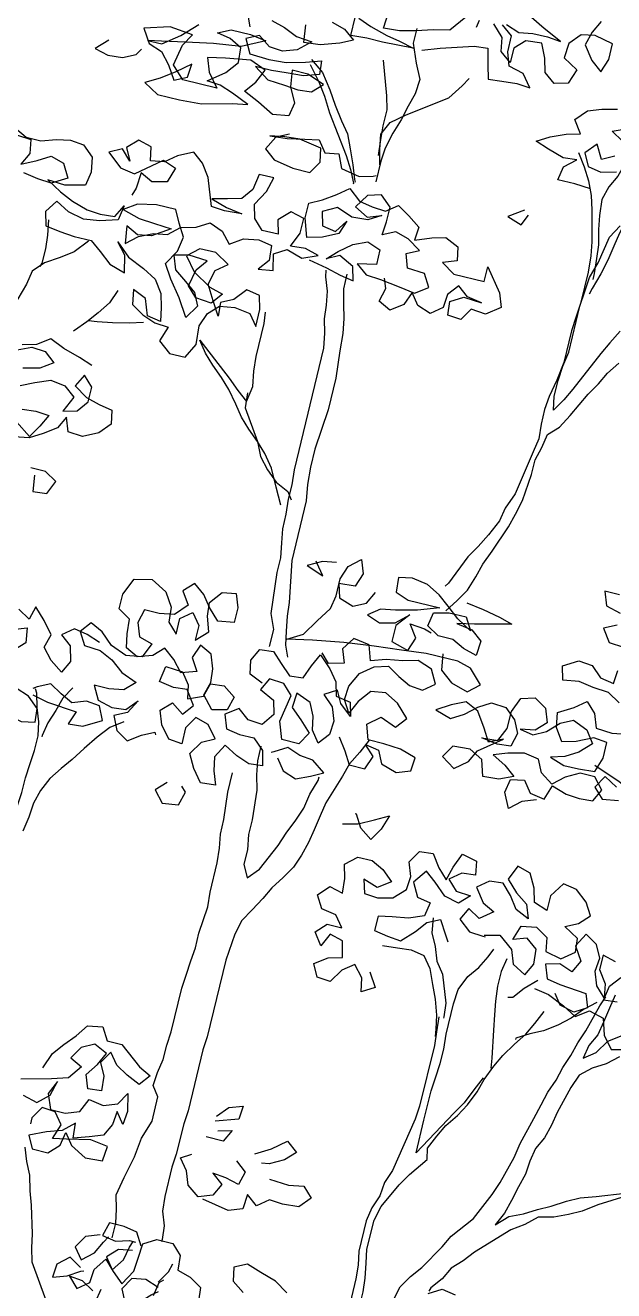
# Model space of a CAD drawing. Header units: inches. Extents: x 350994 to 353538, y 1581369 to 1583842.
# Drawn here: x 351480.787 to 351481.553, y 1583240.882 to 1583242.529 of the extents above; entities that cross this region are included whole.
import ezdxf

# ---------------------------------------------------------------- set-up
doc = ezdxf.new("R2010")
doc.units = ezdxf.units.IN
doc.header["$MEASUREMENT"] = 0
doc.linetypes.add('1', pattern=[0])
doc.layers.add('TREE', color=81, linetype='1')

# ---------------------------------------------------------------- blocks, each defined once
blk = doc.blocks.new('TREE_4')
at = {"color": 94}
for points in [[(32.4, 7437.5), (72.9, 7451.9), (148.1, 7474.9), (179.9, 7477.8), (188.6, 7440.2), (197.2, 7408.4), (229, 7411.3), (263.7, 7414.1), (295.5, 7411.2), (272.4, 7440.1), (237.7, 7448.8), (226.2, 7480.7), (226.2, 7518.2), (200.2, 7538.5)], [(113.5, 7535.7), (84.5, 7498.1), (46.9, 7489.5), (9.3, 7478), (-28.2, 7469.3), (-65.8, 7466.5), (-62.9, 7504)], [(-126.5, 7475.2), (-94.8, 7463.6), (-54.3, 7452), (-22.5, 7446.2), (12.2, 7437.5), (-60.1, 7434.7), (-97.7, 7434.7), (-135.3, 7431.8), (-135.2, 7475.2)], [(-184.4, 7452.1), (-152.6, 7443.4), (-126.6, 7423.1), (-155.5, 7408.7), (-198.9, 7394.3), (-236.5, 7391.4), (-242.2, 7431.9)], [(-320.3, 7423.3), (-288.5, 7414.6), (-256.7, 7400.1), (-219.1, 7397.2), (-248.1, 7371.2), (-279.9, 7359.7), (-311.7, 7362.6), (-340.6, 7382.9), (-369.5, 7368.4), (-352.2, 7336.6), (-305.9, 7333.7), (-265.5, 7336.5), (-222.1, 7348.1), (-187.4, 7359.6), (-184.5, 7327.8), (-219.2, 7316.3), (-259.7, 7313.4), (-294.4, 7310.5), (-332, 7310.6), (-297.3, 7287.4), (-256.8, 7284.5), (-225, 7281.6), (-193.2, 7284.4), (-170.1, 7307.5), (-210.5, 7322), (-248.1, 7322.1), (-242.4, 7284.5), (-225.1, 7249.8), (-230.9, 7218), (-268.5, 7212.2), (-306, 7232.5), (-343.6, 7249.9), (-323.3, 7275.9), (-308.9, 7307.7), (-346.4, 7322.2), (-404.3, 7313.5), (-444.7, 7304.9), (-433.2, 7273.1), (-407.2, 7241.3), (-488.2, 7241.3), (-517.1, 7270.3), (-508.3, 7319.4), (-491, 7348.3), (-545.9, 7354.1), (-603.7, 7336.8), (-583.5, 7305), (-551.7, 7293.4), (-528.6, 7267.4), (-508.4, 7235.6), (-479.5, 7250), (-476.6, 7281.8), (-508.4, 7255.8), (-540.2, 7232.7), (-572, 7215.4), (-537.4, 7195.1), (-485.3, 7195.1), (-433.3, 7197.9), (-363.9, 7215.2), (-329.2, 7220.9), (-369.6, 7238.3), (-401.4, 7249.9), (-433.2, 7252.8), (-395.6, 7281.7), (-372.5, 7310.6), (-375.3, 7345.3), (-404.2, 7359.8), (-436, 7365.6), (-407.1, 7380), (-360.8, 7380), (-323.2, 7374.2), (-375.3, 7348.2), (-438.9, 7339.6), (-502.5, 7328.1), (-557.5, 7316.6), (-589.3, 7310.8), (-554.6, 7310.8), (-517, 7339.7), (-482.3, 7374.3)], [(-375.2, 7417.6), (-366.6, 7397.3)], [(208.9, 7541.4), (240.7, 7529.8), (272.5, 7535.5), (307.2, 7535.5), (339, 7532.6), (295.7, 7552.9), (261, 7570.2)], [(420, 7599), (405.5, 7570.1), (396.8, 7538.3), (419.9, 7506.5), (445.9, 7486.2), (457.5, 7518), (457.6, 7555.6), (414.2, 7564.3), (382.4, 7558.6), (359.2, 7532.6), (356.3, 7497.9), (391, 7477.6), (379.4, 7442.9), (347.6, 7434.3), (321.6, 7454.5), (312.9, 7486.4), (298.5, 7518.2), (260.9, 7515.3), (237.8, 7492.2), (237.7, 7457.5), (211.7, 7477.8), (206, 7509.6), (180, 7535.6)], [(145.3, 7535.7), (142.4, 7518.3)], [(630.5, 6913.6), (613.1, 6881.8), (598.6, 6852.9), (555.1, 6757.5), (540.7, 6728.6), (523.3, 6699.7), (517.5, 6731.5), (517.6, 6769.1), (520.5, 6803.8), (526.3, 6838.5), (526.4, 6948.4), (529.3, 6986), (532.3, 7017.8), (543.9, 7055.3), (555.5, 7118.9), (572.9, 7150.7)], [(9.4, 7483.7), (9.3, 7449), (26.6, 7405.7), (43.9, 7370.9), (41, 7336.3), (32.3, 7304.5), (23.6, 7269.8), (12, 7235.1), (3.3, 7197.5), (0.4, 7165.7), (0.3, 7116.6)], [(486.2, 7217.3), (448.6, 7220.2), (408.1, 7220.3), (413.9, 7252.1), (440, 7275.2), (408.2, 7272.3), (370.6, 7283.9), (338.8, 7295.5), (367.7, 7312.8), (402.4, 7327.3), (434.2, 7335.9), (414, 7364.8), (437.2, 7390.8), (469, 7402.4), (503.7, 7411)], [(532.5, 7341.6), (503.7, 7359), (538.4, 7373.4)], [(523.8, 7304), (494.9, 7289.6), (477.6, 7321.4), (454.4, 7295.4), (468.9, 7266.5), (500.7, 7260.7), (535.4, 7269.3)], [(-48.6, 7394.2), (-22.6, 7316.1), (-14, 7284.3), (-14, 7246.7), (-11.1, 7209.1), (-8.3, 7177.3)], [(0.4, 7157), (-8.3, 7191.7), (-14, 7226.4), (0.5, 7258.2), (32.3, 7284.2), (119.1, 7344.9), (142.3, 7379.5), (153.8, 7399.8)], [(651.1, 7393.5), (639.5, 7358.8), (636.6, 7324.1), (633.7, 7292.3), (622.1, 7260.5), (607.6, 7231.7), (593.1, 7197), (575.7, 7133.4), (569.9, 7101.6), (564.1, 7066.9), (555.4, 7032.2), (543.8, 6994.6), (540.9, 6980.2)], [(-210.5, 7356.7), (-178.7, 7333.6), (-152.7, 7298.8), (-132.5, 7267), (-109.4, 7235.2), (-89.2, 7209.2), (-74.8, 7177.3), (-60.3, 7142.6), (-48.8, 7110.8), (-45.9, 7105)], [(-210.5, 7345.2), (-181.6, 7310.4), (-161.4, 7281.5), (-141.2, 7246.8), (-80.6, 7160), (-63.3, 7131.1), (-48.8, 7102.1), (-48.8, 7099.3)], [(561.4, 7324.2), (549.9, 7292.4), (541.1, 7260.6), (526.7, 7231.7), (518, 7199.9), (520.8, 7162.3), (526.6, 7130.5), (535.2, 7095.8), (538.1, 7064), (540.9, 7029.3), (540.9, 7014.9)], [(-676.1, 7290.7), (-702.1, 7264.7), (-670.3, 7256), (-635.6, 7258.8), (-606.7, 7273.2), (-598, 7287.7)], [(440, 7292.5), (460.2, 7263.6), (477.5, 7234.7), (491.9, 7202.8), (500.6, 7171), (509.2, 7136.3), (517.9, 7098.7), (523.6, 7066.9), (526.5, 7029.3), (526.4, 6954.2), (523.5, 6922.4), (520.6, 6887.7), (520.5, 6812.5), (514.7, 6769.1), (506, 6728.7), (503, 6696.9), (503, 6662.2), (505.9, 6627.5), (500.1, 6595.7), (482.6, 6491.6), (468.1, 6454), (462.3, 6422.2), (444.9, 6384.6), (427.6, 6352.9), (410.2, 6324), (381.2, 6254.6), (375.4, 6245.9)], [(-219.3, 7177.5), (-248.3, 7163), (-265.6, 7131.3), (-239.6, 7111), (-193.4, 7102.3), (-152.9, 7102.2), (-135.5, 7131.1), (-141.3, 7162.9), (-193.3, 7171.7), (-228, 7168.8), (-262.7, 7163.1), (-222.2, 7165.9), (-181.8, 7174.5), (-149.9, 7180.3), (-129.7, 7154.3), (-97.9, 7160), (-83.5, 7128.2), (-40.1, 7119.5), (-8.3, 7128.1), (-2.5, 7131)], [(350.2, 7133.6), (315.5, 7110.5), (350.2, 7098.9), (361.8, 7124.9)], [(-829.5, 7027.7), (-797.7, 7024.8), (-792, 6993), (-806.5, 6964.1), (-771.8, 6981.4), (-742.8, 6998.7), (-711, 6990), (-693.7, 6958.2), (-728.4, 6938), (-760.2, 6940.9), (-794.9, 6946.7)], [(-838.2, 7042.1), (-809.3, 7027.7), (-774.6, 7027.6), (-739.9, 7039.2), (-708.1, 7044.9), (-676.3, 7042), (-650.3, 7018.8), (-644.5, 6984.1), (-650.3, 6952.3), (-696.6, 6940.8), (-737.1, 6943.8), (-702.4, 6923.5), (-670.6, 6909), (-633.1, 6897.4), (-601.2, 6894.5), (-566.6, 6897.3), (-552.1, 6926.2), (-557.9, 6891.5), (-598.4, 6880), (-636, 6874.3), (-673.5, 6883), (-705.3, 6900.4), (-725.6, 6871.5), (-717, 6839.6), (-682.3, 6833.8), (-647.6, 6830.9), (-607.1, 6830.9), (-581.1, 6810.6), (-552.2, 6787.5), (-514.6, 6775.9), (-523.3, 6816.3), (-546.4, 6842.4), (-514.6, 6813.4), (-474.1, 6796.1), (-442.3, 6778.7), (-422.1, 6749.7), (-413.5, 6717.9), (-407.7, 6686.1), (-439.5, 6691.9), (-453.9, 6729.5), (-485.7, 6744), (-480, 6709.3), (-451.1, 6691.9), (-419.3, 6680.4), (-387.5, 6677.4), (-399.1, 6642.7), (-370.2, 6619.6), (-332.6, 6619.6), (-315.2, 6654.2), (-318.1, 6697.6), (-306.5, 6729.4), (-283.3, 6752.5), (-248.6, 6758.3), (-211.1, 6752.4), (-190.8, 6726.4), (-190.8, 6766.9), (-199.4, 6798.7), (-231.2, 6804.5), (-254.4, 6775.6), (-283.3, 6761.2), (-280.5, 6729.4), (-300.7, 6761.2), (-320.9, 6795.9), (-312.2, 6830.6), (-286.1, 6850.8), (-320.8, 6871.1), (-358.4, 6871.1), (-384.4, 6848), (-358.5, 6816.2), (-315.1, 6790.1), (-283.3, 6781.4), (-303.6, 6755.4), (-341.2, 6758.3), (-364.3, 6781.5), (-355.6, 6822), (-335.3, 6848), (-378.7, 6850.9), (-413.4, 6842.3), (-401.8, 6810.4), (-372.9, 6790.2), (-346.9, 6769.9), (-332.5, 6741), (-352.8, 6709.2), (-378.8, 6749.7), (-407.6, 6787.3), (-427.8, 6819.1), (-407.6, 6853.8), (-401.8, 6888.5), (-419.1, 6917.4), (-433.5, 6946.4), (-479.8, 6946.4), (-523.1, 6937.8), (-552.1, 6917.6), (-511.6, 6906), (-474, 6903), (-433.5, 6900.1), (-474.1, 6874.1), (-505.9, 6868.4), (-534.8, 6882.8), (-529, 6842.4), (-503, 6865.5), (-471.2, 6879.9), (-439.3, 6885.7), (-413.3, 6908.8), (-378.6, 6917.4), (-349.7, 6934.7), (-317.9, 6923.1), (-294.8, 6897.1), (-265.8, 6917.3), (-231.1, 6923), (-199.3, 6917.2), (-196.5, 6882.5), (-216.7, 6856.5), (-182, 6862.3), (-190.7, 6899.9), (-161.8, 6917.2), (-124.2, 6905.6), (-89.5, 6920), (-121.3, 6928.7), (-156, 6925.9), (-141.5, 6960.6), (-141.4, 6995.2), (-173.2, 7004), (-199.3, 6978), (-190.6, 6946.1), (-228.2, 6946.2), (-251.3, 6969.3), (-260, 7001.1), (-239.7, 7035.8), (-231, 7070.5), (-265.7, 7070.5), (-271.5, 7033), (-291.8, 7007), (-323.6, 6998.3), (-358.3, 6989.7), (-320.7, 6978.1), (-283.1, 6972.2), (-323.6, 6969.4), (-355.4, 6972.3), (-378.5, 7035.9), (-398.7, 7064.9), (-424.7, 7085.1), (-459.4, 7067.8), (-485.5, 7047.6), (-517.3, 7041.9), (-523, 7073.7), (-554.8, 7082.4), (-578, 7059.3), (-563.5, 7030.3), (-586.6, 7053.5), (-615.6, 7039.1), (-580.9, 7010.1), (-546.2, 7004.3), (-488.3, 7050.5), (-456.6, 7038.9), (-468.1, 7004.2), (-502.9, 6995.6), (-531.8, 7010.1), (-534.7, 6972.5), (-540.5, 6955.1)], [(-106.8, 6905.6), (-63.5, 6896.9), (-28.8, 6888.2), (3, 6882.4), (-5.6, 6914.2), (-40.3, 6931.5), (-69.2, 6917.1), (-46.1, 6940.2), (-17.1, 6963.3), (14.7, 6977.8), (46.5, 6966.2), (46.4, 6931.5), (3.1, 6922.8), (29.1, 6902.6), (63.8, 6899.6), (110, 6893.8), (147.6, 6888), (176.5, 6908.2), (159.2, 6937.1), (118.7, 6940.1), (107.2, 6971.9), (136.1, 6986.3), (104.3, 7006.6), (72.5, 7015.3), (43.6, 7000.9), (46.5, 7032.7), (46.6, 7067.4), (20.6, 7090.5), (-11.3, 7081.9), (-31.5, 7050.1), (0.3, 7032.7), (32.1, 7044.2), (3.2, 7026.9), (-34.4, 7024.1), (-72, 7038.6), (-103.8, 7021.2), (-95.2, 6989.4), (-63.4, 6983.6), (-43.1, 7012.5), (-54.7, 6980.7), (-89.4, 6963.4), (-124.1, 6954.8), (-138.5, 6998.1), (-138.5, 7032.8), (-109.6, 7047.3), (-80.7, 7067.5), (-54.6, 7087.7), (-25.7, 7064.5), (6.1, 7058.7), (37.9, 7055.8), (63.9, 7076), (92.8, 7058.6), (121.7, 7038.4), (118.8, 7006.6), (156.4, 7021), (188.2, 7029.6), (220, 7015.2), (225.7, 6983.3), (193.9, 6971.8), (225.7, 6951.5), (298, 6951.5), (298, 6986.2), (338.5, 6934.1), (350, 6902.3), (318.2, 6879.2), (283.5, 6882.1), (266.1, 6853.2), (234.3, 6856.1), (231.4, 6887.9), (260.4, 6905.3), (303.7, 6902.3), (269, 6908.1), (243, 6928.4), (222.8, 6902.4), (219.9, 6870.6), (193.8, 6850.4), (162, 6862), (141.8, 6888), (130.2, 6856.2), (101.3, 6836), (72.4, 6850.5), (81.1, 6882.3), (72.4, 6905.4)], [(389.8, 6191), (410.1, 6219.9), (427.5, 6248.8), (439.1, 6283.5), (447.8, 6315.3), (462.3, 6349.9), (485.4, 6413.5), (494.1, 6445.3), (502.8, 6480), (508.7, 6543.6), (508.7, 6578.3), (517.4, 6610.1), (523.2, 6641.9), (546.4, 6665), (563.8, 6696.8), (592.7, 6754.6), (610.1, 6783.5), (624.6, 6812.4), (644.9, 6841.3)], [(13.8, 6015), (13.8, 6055.4), (-0.6, 6090.1), (-9.2, 6185.6), (-9.2, 6220.3), (-14.9, 6255), (-20.7, 6286.8), (-20.6, 6321.5), (-23.5, 6356.2), (-23.5, 6390.9), (-26.3, 6425.6), (-26, 6714.7), (-31.8, 6749.4), (-40.4, 6781.2), (-43.3, 6813), (-49.1, 6844.8), (-60.6, 6876.6), (-63.5, 6891.1)], [(-14.3, 6893.9), (-14.3, 6859.2), (-5.7, 6824.5), (2.9, 6792.7), (8.7, 6758), (11.5, 6717.5), (17.3, 6653.9), (17.2, 6578.8), (8.4, 6483.4), (8.4, 6440), (11.3, 6399.5), (17, 6361.9), (16.9, 6220.2), (34.1, 6124.8), (37, 6093), (42.7, 6058.3), (48.5, 6026.5), (60, 6000.5)], [(-714, 6854.1), (-708.3, 6819.4), (-705.4, 6787.6), (-705.5, 6752.9), (-708.4, 6744.2)], [(-612.9, 6828), (-638.9, 6796.2), (-667.9, 6776), (-699.7, 6755.8), (-722.8, 6729.8), (-728.6, 6698), (-740.2, 6660.4), (-746.1, 6628.6), (-757.7, 6582.4)], [(-38, 6338.8), (-58.2, 6376.4), (-78.4, 6416.9), (-101.5, 6445.9), (-124.6, 6469), (-150.6, 6492.2), (-173.7, 6515.3), (-193.9, 6541.4), (-217, 6570.3), (-240.1, 6593.4), (-266.1, 6616.6), (-289.2, 6639.8), (-309.4, 6665.8), (-222.8, 6596.3), (-196.8, 6573.2), (-170.8, 6552.9), (-164.9, 6590.5), (-170.7, 6625.2), (-173.6, 6659.9), (-173.5, 6738), (-176.3, 6764)], [(-520.4, 6732.5), (-532, 6700.7), (-552.3, 6671.8), (-572.6, 6645.8), (-595.7, 6619.8), (-598.6, 6616.9)], [(-538, 6550.4), (-569.7, 6561.9), (-610.2, 6573.5), (-644.9, 6588), (-673.8, 6567.8), (-705.6, 6559.2)], [(-714.3, 6544.7), (-682.5, 6559.2), (-650.7, 6556.2), (-624.7, 6536), (-653.6, 6515.8), (-691.2, 6507.1)], [(-688.4, 6466.6), (-656.6, 6481.1), (-621.9, 6495.5), (-587.2, 6489.7), (-561.2, 6469.4), (-578.5, 6431.8), (-546.7, 6440.5), (-526.5, 6466.5), (-526.4, 6501.2), (-549.5, 6524.3), (-564, 6495.4), (-532.2, 6475.2), (-500.4, 6466.5), (-468.6, 6460.7), (-462.9, 6428.8), (-486, 6402.8), (-520.8, 6385.5), (-555.5, 6388.5), (-567, 6420.3), (-581.5, 6391.4), (-610.4, 6371.2), (-639.3, 6353.8), (-674, 6348.1)], [(-671.1, 6414.6), (-639.3, 6417.4), (-607.5, 6414.5), (-622, 6385.6), (-639.3, 6356.7), (-676.9, 6382.8)], [(-445.3, 6674.6), (-477.1, 6665.9), (-514.7, 6657.3), (-549.4, 6651.6), (-569.7, 6648.7)], [(-173.6, 6573.1), (-170.8, 6538.5), (-124.6, 6469), (-110.1, 6437.2), (-87, 6411.2), (-61, 6388), (-29.2, 6373.5), (-17.7, 6356.2)], [(696, 5814.8), (664.1, 5803.3), (638.1, 5780.2), (620.8, 5814.9), (626.6, 5846.7), (658.4, 5852.5), (678.6, 5826.4), (713.3, 5820.6), (724.9, 5855.3), (759.6, 5843.7), (791.4, 5840.8), (823.2, 5843.6), (837.7, 5872.5), (814.6, 5898.6), (779.9, 5898.6), (748.1, 5881.3), (722, 5858.2), (693.1, 5878.4), (678.7, 5907.4), (644, 5913.2), (606.4, 5904.5), (574.6, 5893), (606.4, 5875.6), (632.4, 5855.4), (600.6, 5840.9), (563, 5838.1), (551.4, 5875.7), (519.7, 5893.1), (479.2, 5890.2), (461.8, 5861.3), (493.6, 5841), (522.5, 5864.1), (537, 5893), (589.1, 5933.5), (557.3, 5919), (539.9, 5948), (516.8, 5982.7), (485.1, 5997.2), (453.2, 5982.7), (421.4, 5962.5), (459, 5950.9), (487.9, 5968.3), (514, 5991.4), (542.9, 6008.7), (577.6, 6005.8), (603.6, 5982.6), (618, 5953.7), (609.3, 5921.9), (577.5, 5919), (539.9, 5924.8), (577.5, 5927.7), (592, 5959.5), (592, 6000), (606.5, 6034.7), (638.3, 6043.3), (667.2, 6025.9), (678.8, 5994.1), (655.6, 5971), (620.9, 5965.2), (652.7, 5959.4), (681.6, 5973.9), (707.7, 5999.9), (736.6, 6014.3), (771.3, 5999.8), (791.5, 5970.9), (765.5, 5944.9), (736.5, 5927.6), (704.7, 5918.9), (739.4, 5907.3), (774.1, 5907.3), (811.7, 5910.1), (823.3, 5944.8), (823.3, 5982.4), (791.5, 5985.3), (753.9, 5968), (722.1, 5959.4), (701.9, 5988.3), (696.1, 6023), (730.9, 6043.2), (756.9, 6063.4), (780, 6040.3), (791.5, 6008.5), (829.1, 6005.5), (863.8, 6011.3)], [(829.2, 6077.8), (800.3, 6095.2), (762.7, 6098.1), (728, 6103.9), (690.4, 6098.2), (681.8, 6130), (716.5, 6150.2), (748.3, 6147.3), (774.3, 6124.1), (806.1, 6118.3), (809, 6150.1)], [(869.5, 5887), (837.7, 5904.3), (820.3, 5875.4), (843.4, 5852.3), (881, 5858)], [(771.6, 6320.7), (736.9, 6320.8), (748.4, 6289), (783.1, 6280.3)], [(783.1, 6251.3), (754.2, 6236.9), (774.4, 6208), (809.1, 6205.1)], [(-607.6, 6272.9), (-601.9, 6235.3), (-570, 6238.1), (-555.6, 6269.9), (-584.5, 6287.3), (-619.2, 6287.3)], [(444.7, 6084), (369.5, 6084), (311.7, 6078.3), (248, 6072.6), (178.6, 6064), (106.3, 6052.5), (48.5, 6040.9), (83.2, 6061.2), (106.4, 6098.7), (129.6, 6133.4), (135.4, 6165.2), (135.4, 6205.7), (147, 6237.5), (173, 6260.6), (184.6, 6228.8), (173, 6197), (135.4, 6194.1), (144, 6162.3), (178.7, 6150.7), (207.6, 6165.1), (222.1, 6194)], [(118.1, 6240.4), (86.3, 6234.6), (54.5, 6217.3), (94.9, 6202.8), (74.7, 6228.9), (71.8, 6231.8)], [(433.2, 6219.9), (473.7, 6214), (514.2, 6205.3), (546, 6196.6), (499.7, 6185.1), (462.1, 6176.5), (421.6, 6167.8), (459.2, 6162), (485.2, 6141.7), (482.3, 6107), (450.5, 6115.8), (421.6, 6130.2), (386.9, 6130.3), (358, 6147.6), (363.8, 6179.4), (398.5, 6188.1), (439, 6188), (456.3, 6159.1), (421.6, 6179.4), (392.7, 6202.5), (366.7, 6222.8), (334.9, 6240.2), (297.4, 6246), (265.5, 6240.2), (268.4, 6205.5), (300.2, 6194), (375.4, 6193.9), (326.2, 6176.6), (277, 6165.1), (242.3, 6159.3), (216.3, 6139.1), (248.1, 6127.5), (282.8, 6136.1), (311.7, 6162.1), (285.7, 6130.4), (285.6, 6092.8), (326.1, 6081.2), (337.7, 6113), (317.5, 6141.9), (352.2, 6139), (369.5, 6133.2)], [(16.6, 5928.2), (-15.2, 5942.7), (-20.9, 5974.5), (-6.5, 6003.4), (25.3, 6006.3), (48.5, 5983.1), (74.5, 5960), (106.3, 5962.8), (117.9, 5994.6), (132.3, 6023.5), (161.2, 5997.5), (181.4, 5971.4), (190.1, 5939.6), (224.8, 5933.8), (233.4, 5902), (204.5, 5925.2), (190.1, 5954.1), (161.2, 5936.8), (187.2, 5913.6), (198.7, 5881.8), (195.8, 5850), (175.5, 5824), (155.3, 5850), (149.6, 5881.8), (135.1, 5910.8), (100.4, 5925.2), (97.5, 5890.6), (123.5, 5867.4), (149.5, 5841.4), (132.2, 5812.5), (91.7, 5812.5), (77.3, 5853), (88.9, 5916.6), (65.8, 5939.7), (31.1, 5942.7), (16.6, 5913.8), (51.3, 5896.4), (59.9, 5864.6), (39.6, 5835.7), (5, 5838.6), (-21, 5858.9), (-50, 5838.6), (-38.4, 5806.8), (-6.6, 5801), (28.1, 5801), (54.1, 5777.8), (62.7, 5743.1), (30.9, 5740.3), (-0.9, 5751.9), (-32.7, 5769.2), (-50.1, 5737.4), (-44.3, 5705.6), (-32.8, 5673.8), (-67.5, 5671), (-90.6, 5699.9), (-107.9, 5731.7), (-87.6, 5763.5), (-58.7, 5777.9), (-81.8, 5806.9), (-113.6, 5815.6), (-131, 5786.7), (-131, 5749.1), (-162.8, 5752), (-185.9, 5780.9), (-197.5, 5812.8), (-174.3, 5835.9), (-145.4, 5815.6), (-125.1, 5841.6), (-148.3, 5873.4), (-180.1, 5870.6), (-214.7, 5876.4), (-208.9, 5914), (-168.5, 5911), (-148.2, 5885), (-142.5, 5853.2), (-107.8, 5867.6), (-99.1, 5899.4), (-67.3, 5902.3), (-38.4, 5882), (-47.1, 5850.2), (-81.8, 5841.6), (-107.8, 5870.5), (-99.1, 5902.3), (-101.9, 5934.1), (-113.5, 5965.9), (-142.4, 5980.4), (-154, 5948.6), (-136.6, 5919.7), (-171.3, 5908.1), (-194.5, 5934.2), (-220.5, 5954.5), (-243.6, 5931.3), (-278.3, 5919.8), (-307.2, 5934.3), (-313, 5966.1), (-315.8, 6000.8), (-344.7, 6018.2), (-344.7, 6052.9), (-327.3, 6093.3), (-286.8, 6102), (-249.3, 6081.7), (-229, 6049.9), (-226.2, 6015.2), (-203.1, 5992), (-203, 6029.6), (-177, 6049.8), (-156.8, 6023.8), (-156.8, 5989.1), (-130.8, 6015.1), (-142.3, 6049.8), (-145.2, 6081.6), (-122, 6110.5), (-90.2, 6116.2), (-78.7, 6084.4), (-78.7, 6049.7), (-116.3, 6044), (-142.3, 6070), (-162.5, 6096.1), (-188.5, 6116.3), (-211.7, 6093.2), (-191.4, 6064.3), (-217.5, 6035.4), (-252.2, 6029.7), (-286.9, 6029.7), (-295.6, 5997.9), (-284.1, 5966.1), (-252.3, 5957.4), (-266.7, 5922.7), (-304.3, 5916.9), (-341.9, 5931.4), (-370.8, 5957.5), (-399.7, 5972), (-420, 5946), (-402.6, 5917), (-365.1, 5914.1), (-333.3, 5899.6), (-304.4, 5876.5), (-266.8, 5862), (-290, 5838.9), (-324.7, 5833.1), (-359.4, 5833.1), (-342, 5801.3), (-307.3, 5792.6), (-275.5, 5795.5), (-252.4, 5821.5), (-269.8, 5789.7), (-298.7, 5775.3), (-284.3, 5743.4), (-255.4, 5726.1), (-226.4, 5746.3), (-197.5, 5760.7), (-194.6, 5754.9)], [(407.1, 6092.7), (412.8, 6055.1), (441.7, 6031.9), (482.2, 6020.3), (508.2, 6043.4), (476.5, 6075.2), (444.7, 6084)], [(218.9, 5850), (239.1, 5821), (256.5, 5792.1), (294, 5792.1), (305.6, 5823.9), (282.5, 5847), (314.3, 5841.2), (328.8, 5812.3), (366.3, 5800.7), (398.1, 5812.2), (401.1, 5844), (363.5, 5855.6), (323, 5858.5), (285.4, 5858.6), (273.9, 5893.3), (302.8, 5916.4), (340.4, 5901.9), (360.7, 5927.9), (331.8, 5956.8), (300, 5974.2), (265.3, 5968.5), (242.1, 5939.6), (227.7, 5907.8), (210.3, 5936.7), (213.2, 5968.5), (230.6, 6003.2), (259.6, 6026.3), (291.4, 6034.9), (320.3, 6017.6), (349.2, 6003.1), (381, 6000.2), (407, 6020.4), (389.7, 6052.2), (355, 6063.8), (320.3, 6055.2), (282.7, 6049.4), (248, 6037.9), (236.5, 6072.6), (198.9, 6078.4), (178.6, 6049.5), (190.2, 6017.7), (155.5, 6009), (135.2, 6029.3)], [(-370.8, 5931.5), (-402.6, 5943.1), (-434.4, 5948.9), (-460.5, 5928.7), (-434.5, 5908.4), (-425.8, 5873.7), (-440.3, 5844.8), (-469.2, 5865.1), (-492.3, 5891.1), (-483.6, 5922.9), (-506.7, 5951.8), (-532.7, 5977.9), (-541.4, 5946.1), (-570.3, 5963.4)], [(-573.2, 5914.3), (-541.4, 5925.8), (-535.7, 5891.1), (-558.8, 5868)], [(808.8, 5924.6), (872.4, 5901.4), (904.2, 5886.9), (933.1, 5863.8), (959.1, 5840.6), (959.1, 5834.8)], [(288.3, 5858.6), (273.8, 5826.8), (256.5, 5795), (247.8, 5763.2), (224.6, 5693.8), (218.8, 5662), (212.9, 5627.3), (207.1, 5595.5), (198.4, 5563.7), (186.8, 5532), (169.5, 5503.1), (149.2, 5474.2), (134.7, 5445.3), (117.3, 5413.5), (100, 5384.6), (91.2, 5349.9), (85.4, 5286.3), (85.2, 5104.1), (82.3, 5072.3), (82.2, 4927.8), (79.3, 4896), (79.2, 4823.7), (76.3, 4791.9), (76.2, 4722.5), (79.1, 4687.8), (90.6, 4656), (93.5, 4624.2), (93.5, 4618.4)], [(-628.3, 5735.1), (-625.5, 5703.3), (-608.2, 5671.5), (-599.5, 5639.6), (-588, 5607.8), (-579.3, 5576), (-564.9, 5544.2), (-530.3, 5486.3), (-515.8, 5451.6), (-504.3, 5419.8), (-489.9, 5390.9), (-475.4, 5419.8), (-472.5, 5451.6), (-466.6, 5486.3), (-466.6, 5521), (-463.7, 5552.8), (-463.7, 5587.5), (-460.7, 5622.2), (-457.8, 5654), (-457.8, 5688.7), (-463.5, 5720.5), (-475.1, 5752.3), (-483.7, 5784.1), (-489.5, 5792.8)], [(-492.4, 5778.3), (-454.8, 5769.6), (-385.4, 5763.8), (-397, 5732), (-362.3, 5734.8), (-321.8, 5757.9), (-336.3, 5789.8), (-368.1, 5792.7), (-399.9, 5781.1), (-428.8, 5795.6), (-457.7, 5813), (-486.6, 5798.6), (-495.3, 5792.8)], [(-405.6, 5815.8), (-423, 5786.9), (-431.7, 5755.1), (-443.3, 5723.4), (-449.1, 5691.6), (-449.1, 5688.7)], [(91.6, 5769.1), (111.8, 5743.1), (143.6, 5731.5), (175.5, 5745.9), (204.4, 5760.3), (172.6, 5783.5), (140.8, 5786.4), (109, 5798), (80.1, 5780.7), (74.3, 5777.8)], [(-550.2, 5790), (-550.3, 5752.4), (-538.7, 5720.5), (-504, 5711.8), (-472.2, 5717.6), (-475.1, 5749.4), (-501.1, 5772.6), (-532.9, 5784.2), (-547.3, 5784.2)], [(-272.7, 5766.6), (-301.6, 5746.4), (-324.8, 5717.5), (-347.9, 5685.7), (-368.2, 5653.9), (-388.5, 5627.9), (-408.7, 5599), (-423.2, 5567.2), (-431.9, 5535.4), (-434.8, 5500.7), (-440.6, 5466)], [(-264.9, 4757.5), (-253.4, 4725.7), (-239, 4696.8), (-230.3, 4662.1), (-218.8, 4630.2), (-201.5, 4566.6), (-195.7, 4534.8), (-187.1, 4503), (-135.1, 4424.9)], [(-28.1, 4416.1), (-16.5, 4479.7)], [(48.3, 5786.5), (48.2, 5751.8), (54, 5720), (62.6, 5685.3), (68.4, 5615.9), (68.3, 5581.2), (74.1, 5546.5), (74, 5511.8), (88.5, 5482.9), (111.6, 5508.9), (140.6, 5572.5), (152.2, 5604.3), (166.7, 5638.9), (178.3, 5670.7), (184.1, 5705.4), (195.7, 5740.1), (195.7, 5748.8)], [(-19.3, 4601.1), (-19.3, 4635.8), (-25, 4667.6), (-33.7, 4699.5), (-25, 4742.8), (-13.3, 4794.9), (-7.5, 4841.1), (7, 4884.5), (7, 4942.3), (-10.3, 4965.4), (-7.4, 4997.2), (-1.6, 5029), (-1.5, 5063.7), (1.4, 5095.5), (1.5, 5199.6), (4.4, 5231.4), (7.3, 5266.1), (10.2, 5297.9), (10.3, 5332.6), (16.1, 5396.2), (13.3, 5430.9), (13.3, 5500.3), (10.5, 5535), (4.7, 5566.8), (4.7, 5601.5), (-1, 5665.1), (-0.9, 5711.4)], [(273.7, 5656.2), (308.4, 5664.8), (343.1, 5682.2), (374.9, 5699.5), (363.3, 5664.8), (345.9, 5635.9), (317.1, 5656.2), (299.7, 5685.1), (296.8, 5685.1)], [(-142.7, 5653.7), (-165.8, 5630.6), (-142.7, 5604.5), (-105.1, 5610.3), (-96.4, 5642.1), (-108, 5653.7)], [(415.1, 5338), (435.3, 5306.2), (406.3, 5288.9), (400.6, 5320.7), (377.5, 5346.7), (351.4, 5326.5), (331.2, 5294.7), (299.4, 5297.7), (284.9, 5326.6), (313.9, 5346.8), (345.7, 5355.4), (337, 5393), (305.3, 5401.7), (290.8, 5369.9), (270.6, 5398.9), (293.7, 5422), (328.4, 5422), (308.2, 5448), (273.5, 5453.8), (256.2, 5482.7), (279.3, 5508.7), (311.1, 5500), (308.3, 5534.7), (299.6, 5566.5), (325.7, 5589.6), (360.4, 5589.6), (389.3, 5575.1), (415.3, 5552), (386.3, 5531.8), (351.6, 5543.4), (360.3, 5511.6), (392.1, 5508.6), (426.8, 5517.3), (452.8, 5543.3), (455.8, 5575.1), (444.2, 5606.9), (461.6, 5635.8), (493.4, 5638.6), (513.6, 5609.7), (536.7, 5586.6), (545.4, 5618.4), (559.9, 5653), (594.6, 5644.3), (600.4, 5612.5), (568.6, 5609.7), (542.5, 5589.5), (565.6, 5566.3), (600.3, 5563.4), (577.2, 5540.3), (542.5, 5549), (513.6, 5575), (487.6, 5595.3), (464.4, 5563.5), (481.7, 5531.7), (513.5, 5525.9), (507.7, 5494.1), (473, 5479.6), (435.4, 5473.9), (403.6, 5468.1), (403.6, 5433.4), (435.4, 5427.6), (467.2, 5424.7), (496.1, 5453.6), (516.4, 5479.6), (545.3, 5494), (565.5, 5462.2), (574.2, 5447.7)], [(652.3, 5482.4), (687, 5491), (721.7, 5465), (733.2, 5433.1), (765, 5415.8), (779.5, 5444.7), (776.6, 5479.4), (750.6, 5499.6), (718.8, 5488.1), (730.4, 5522.8), (765.1, 5528.5), (794, 5511.2), (799.7, 5479.3), (837.3, 5470.6), (866.2, 5493.7), (863.4, 5525.5), (828.7, 5545.8), (857.6, 5560.2), (880.8, 5583.4), (863.5, 5612.3), (834.6, 5635.4), (802.8, 5641.3), (779.6, 5606.6), (779.6, 5571.9), (747.8, 5583.5), (739.1, 5615.3), (721.8, 5647.1), (690, 5655.8), (675.5, 5621.1), (701.5, 5595.1), (730.4, 5574.8), (742, 5543), (710.2, 5557.5), (690, 5586.4), (666.9, 5609.6), (635, 5606.7), (609, 5586.5), (632.1, 5554.7), (661, 5540.2), (632.1, 5517.1), (603.2, 5534.5), (588.7, 5505.6), (617.6, 5482.4), (649.4, 5479.5), (655.2, 5479.5)], [(793.9, 5389.7), (828.6, 5383.9), (869, 5366.5), (900.8, 5349.1), (929.7, 5369.4), (964.4, 5360.7), (976, 5323.1), (999.1, 5294.1), (1033.8, 5302.8)], [(987.6, 5404), (955.8, 5401.1), (961.6, 5435.8), (981.9, 5461.8)], [(961.7, 5493.7), (929.9, 5502.4), (929.8, 5467.7), (950, 5438.7), (955.8, 5406.9), (932.7, 5430.1), (921.2, 5461.9), (924.1, 5493.7), (909.6, 5522.6), (880.7, 5540), (863.4, 5508.2), (883.6, 5476.4), (869.1, 5447.5), (837.3, 5459.1), (805.5, 5450.4), (817, 5418.6), (848.8, 5412.8), (912.4, 5407), (924, 5375.1), (895, 5357.8), (860.4, 5366.5), (843, 5389.7)], [(528, 5494.1), (533.7, 5459.4), (548.1, 5430.4), (559.7, 5398.6), (579.9, 5372.6), (603, 5308.9), (605.8, 5277.1), (605.8, 5274.2)], [(727.2, 5161.4), (712.7, 5129.6), (698.2, 5094.9), (680.8, 5066), (617.1, 4956.2), (617.2, 5034.3), (617.2, 5103.6), (620.2, 5135.4), (623.1, 5170.1), (623.1, 5204.8), (620.3, 5239.5), (620.3, 5311.8), (623.2, 5346.5), (637.7, 5381.2), (658, 5407.2), (672.5, 5436.1), (681.2, 5456.3)], [(715.9, 5441.8), (710, 5410), (710, 5375.3), (712.9, 5340.6), (718.6, 5308.8), (724.4, 5274.1), (735.9, 5210.5), (738.8, 5187.4)], [(978.9, 5418.5), (973.1, 5386.7), (967.3, 5352), (961.5, 5320.2), (947, 5291.3), (941.2, 5259.5), (967.2, 5279.7), (987.5, 5311.5), (1016.4, 5331.7), (1045.4, 5346.1), (1077.2, 5357.7), (1140.8, 5374.9), (1175.5, 5386.5), (1239.1, 5403.8), (1268.1, 5418.2), (1297, 5435.5), (1323, 5455.7), (1337.5, 5470.2)], [(1022.2, 5282.5), (996.1, 5259.4), (967.2, 5242.1), (941.2, 5219), (929.6, 5187.2), (912.2, 5123.6), (906.4, 5091.8), (897.7, 5060), (883.2, 5031.1), (877.4, 4999.3), (874.4, 4967.5), (865.7, 4935.7), (857, 4901), (848.3, 4869.2), (833.8, 4837.4), (859.9, 4863.4), (891.7, 4877.9), (920.6, 4895.2), (949.6, 4909.6), (981.4, 4929.8), (1010.3, 4944.3), (1045, 4955.8), (1108.6, 4978.9)], [(429.6, 5404.5), (464.3, 5407.4), (496.1, 5410.2), (527.9, 5404.4), (548.1, 5378.4), (562.5, 5343.7), (577, 5311.9), (588.5, 5277.1), (594.2, 5245.3), (597.1, 5228)], [(645.7, 4612.1), (654.4, 4646.8), (671.8, 4675.7), (692, 4701.7), (726.8, 4759.5), (741.3, 4788.4), (781.8, 4840.4), (810.8, 4904), (822.4, 4935.8), (839.8, 4999.4), (845.6, 5034), (863, 5097.6), (871.7, 5132.3), (880.4, 5164.1), (892, 5195.9), (900.7, 5227.7), (912.3, 5259.5), (921, 5291.3), (932.6, 5323.1), (950, 5386.7), (958.7, 5409.8)], [(796.8, 5410), (770.7, 5384), (750.5, 5358), (738.9, 5355.1)], [(941.3, 5392.5), (915.3, 5369.4), (892.1, 5343.4), (866.1, 5320.3), (837.2, 5300.1), (808.2, 5285.6), (779.3, 5268.3), (779.3, 5265.4)], [(573.4, 4545.7), (573.4, 4615.1), (570.6, 4646.9), (564.8, 4681.6), (559.1, 4713.4), (559.1, 4782.8), (567.8, 4817.4), (596.8, 4875.2), (614.2, 4904.1), (646, 4947.5), (640.3, 4973.5), (654.7, 5005.3), (669.2, 5034.2), (689.5, 5063.1), (706.9, 5092), (721.3, 5126.7), (730.1, 5158.5), (744.5, 5193.2), (759, 5222.1), (779.3, 5253.8), (799.6, 5282.7), (814, 5311.6), (828.5, 5343.4)], [(594.3, 5274.3), (597.1, 5239.6), (600, 5207.7), (599.9, 5063.2), (596.9, 5031.4), (573.7, 4904.2), (562.1, 4872.4), (559.2, 4840.6), (547.6, 4808.8), (541.8, 4777), (541.7, 4704.7), (547.5, 4672.9), (550.3, 4641.1), (550.2, 4537)], [(1140.5, 4990.4), (1053.7, 4938.4), (1021.8, 4915.3), (992.9, 4900.9), (961.1, 4886.5), (926.4, 4877.8), (900.4, 4854.7), (871.4, 4834.5), (802, 4765.2), (781.7, 4739.2), (758.6, 4716.1), (744.1, 4687.2), (723.8, 4661.2), (720.9, 4652.5)], [(-267.6, 4945.4), (-253.2, 4983), (-232.9, 5009), (-209.7, 5035), (-189.5, 5063.9), (-154.8, 5069.7), (-137.4, 5040.7), (-102.8, 5040.7), (-50.7, 5000.2), (-21.8, 4985.7), (-42.1, 4959.7), (-73.9, 4974.2), (-102.8, 4991.5), (-123, 5017.6), (-140.4, 4988.7), (-126, 4959.8), (-123.1, 4925.1), (-154.9, 4922.2), (-166.4, 4954), (-146.2, 4982.9), (-131.7, 5011.8), (-163.5, 5026.3), (-192.4, 5011.9), (-209.8, 4983), (-180.9, 4968.5), (-204, 4936.7), (-241.6, 4925.2), (-311, 4907.9)], [(-296.6, 4873.2), (-261.9, 4864.5), (-235.9, 4887.6), (-227.2, 4922.3), (-241.7, 4890.5), (-227.2, 4855.8), (-192.6, 4855.7), (-160.7, 4867.3), (-146.3, 4899.1), (-111.6, 4893.2), (-79.7, 4904.8), (-62.4, 4933.7), (-53.7, 4893.2), (-56.7, 4861.4), (-76.9, 4887.4), (-79.8, 4855.6), (-94.3, 4826.7), (-126.1, 4815.2), (-160.8, 4803.7), (-163.7, 4838.4), (-189.7, 4815.3), (-224.4, 4803.7), (-262, 4786.4), (-247.6, 4757.5), (-210, 4757.4), (-186.8, 4780.6), (-181, 4812.4), (-160.8, 4786.3), (-123.2, 4766), (-82.8, 4768.9), (-79.8, 4803.6), (-120.3, 4809.4), (-175.3, 4797.9), (-207.1, 4792.1), (-195.5, 4826.8), (-215.7, 4852.9), (-247.5, 4855.8), (-264.9, 4826.9), (-264.9, 4812.4)], [(148.7, 4930.6), (171.8, 4956.6), (203.7, 4968.1), (200.7, 4936.3), (148.7, 4919)], [(160.2, 4898.8), (192, 4907.4), (177.6, 4878.5), (137.1, 4878.6)], [(255.6, 4866.9), (290.3, 4887.1), (322.2, 4913.1), (348.2, 4892.8), (325, 4869.7), (293.2, 4852.4), (275.8, 4849.5)], [(218, 4840.9), (244, 4820.6), (235.3, 4788.8), (203.5, 4797.5), (171.7, 4800.5), (197.7, 4780.2), (183.2, 4751.3), (151.4, 4739.8), (122.5, 4760), (111, 4791.8), (90.8, 4817.9), (113.9, 4832.3)], [(301.8, 4817.7), (348.1, 4814.8), (382.8, 4820.5), (405.9, 4797.4), (382.7, 4771.4), (345.2, 4768.5), (313.3, 4771.4), (287.3, 4751.2), (261.3, 4771.5), (258.4, 4736.8), (226.6, 4725.2), (163, 4736.9)], [(402.8, 4571.8), (371, 4592.1), (333.4, 4603.7), (298.7, 4615.3), (269.8, 4600.9), (275.6, 4569.1), (304.5, 4548.8)], [(720.9, 4646.7), (749.8, 4664), (781.6, 4658.2)], [(50.1, 4598.2), (32.8, 4627.1), (1, 4632.9), (-33.7, 4633), (-42.4, 4601.2), (-10.6, 4595.3), (21.2, 4604), (35.6, 4604)], [(-33.9, 4471), (-62.8, 4488.4), (-94.6, 4491.3), (-71.5, 4468.2), (-45.4, 4488.4), (-42.5, 4520.2), (-22.2, 4549.1), (0.9, 4525.9), (26.9, 4502.8), (47.1, 4537.5), (50.1, 4569.3), (53, 4604), (81.9, 4621.3), (119.5, 4621.3), (142.6, 4598.1), (145.5, 4563.4), (177.3, 4554.7), (206.2, 4537.3), (209, 4505.5)], [(104.9, 4494), (110.7, 4525.8), (119.4, 4534.5)], [(-48.2, 4601.2), (-80, 4589.6), (-97.4, 4560.7), (-77.2, 4534.7), (-51.2, 4557.8), (-36.7, 4586.7), (-28, 4601.1)], [(32.7, 4583.7), (0.9, 4578), (-22.2, 4554.9), (-2, 4528.8), (18.2, 4557.7), (24.1, 4589.5), (29.8, 4604)], [(107.8, 4525.8), (125.2, 4554.7), (131, 4575)], [(-74.3, 4517.3), (-103.2, 4534.7), (-129.3, 4511.6), (-132.2, 4479.8), (-100.4, 4491.3), (-71.4, 4508.7), (-65.6, 4511.6)], [(110.7, 4514.3), (78.9, 4525.9), (47.1, 4520.1), (29.7, 4491.2), (44.2, 4462.3), (76, 4470.9), (99.1, 4494.1), (113.6, 4505.6)]]:
    blk.add_lwpolyline(points, dxfattribs=at)

msp = doc.modelspace()

# ---------------------------------------------------------------- block references
at = {"layer": 'TREE', "lineweight": 5, "xscale": 0.0005632341247466223, "yscale": 0.0005632341529917539, "zscale": 0.0005632341444477617, "rotation": 346.4411541233163}
msp.add_blockref('TREE_4', (351480.3035, 1583238.4287), dxfattribs=at)

doc.saveas('drawing.dxf')
